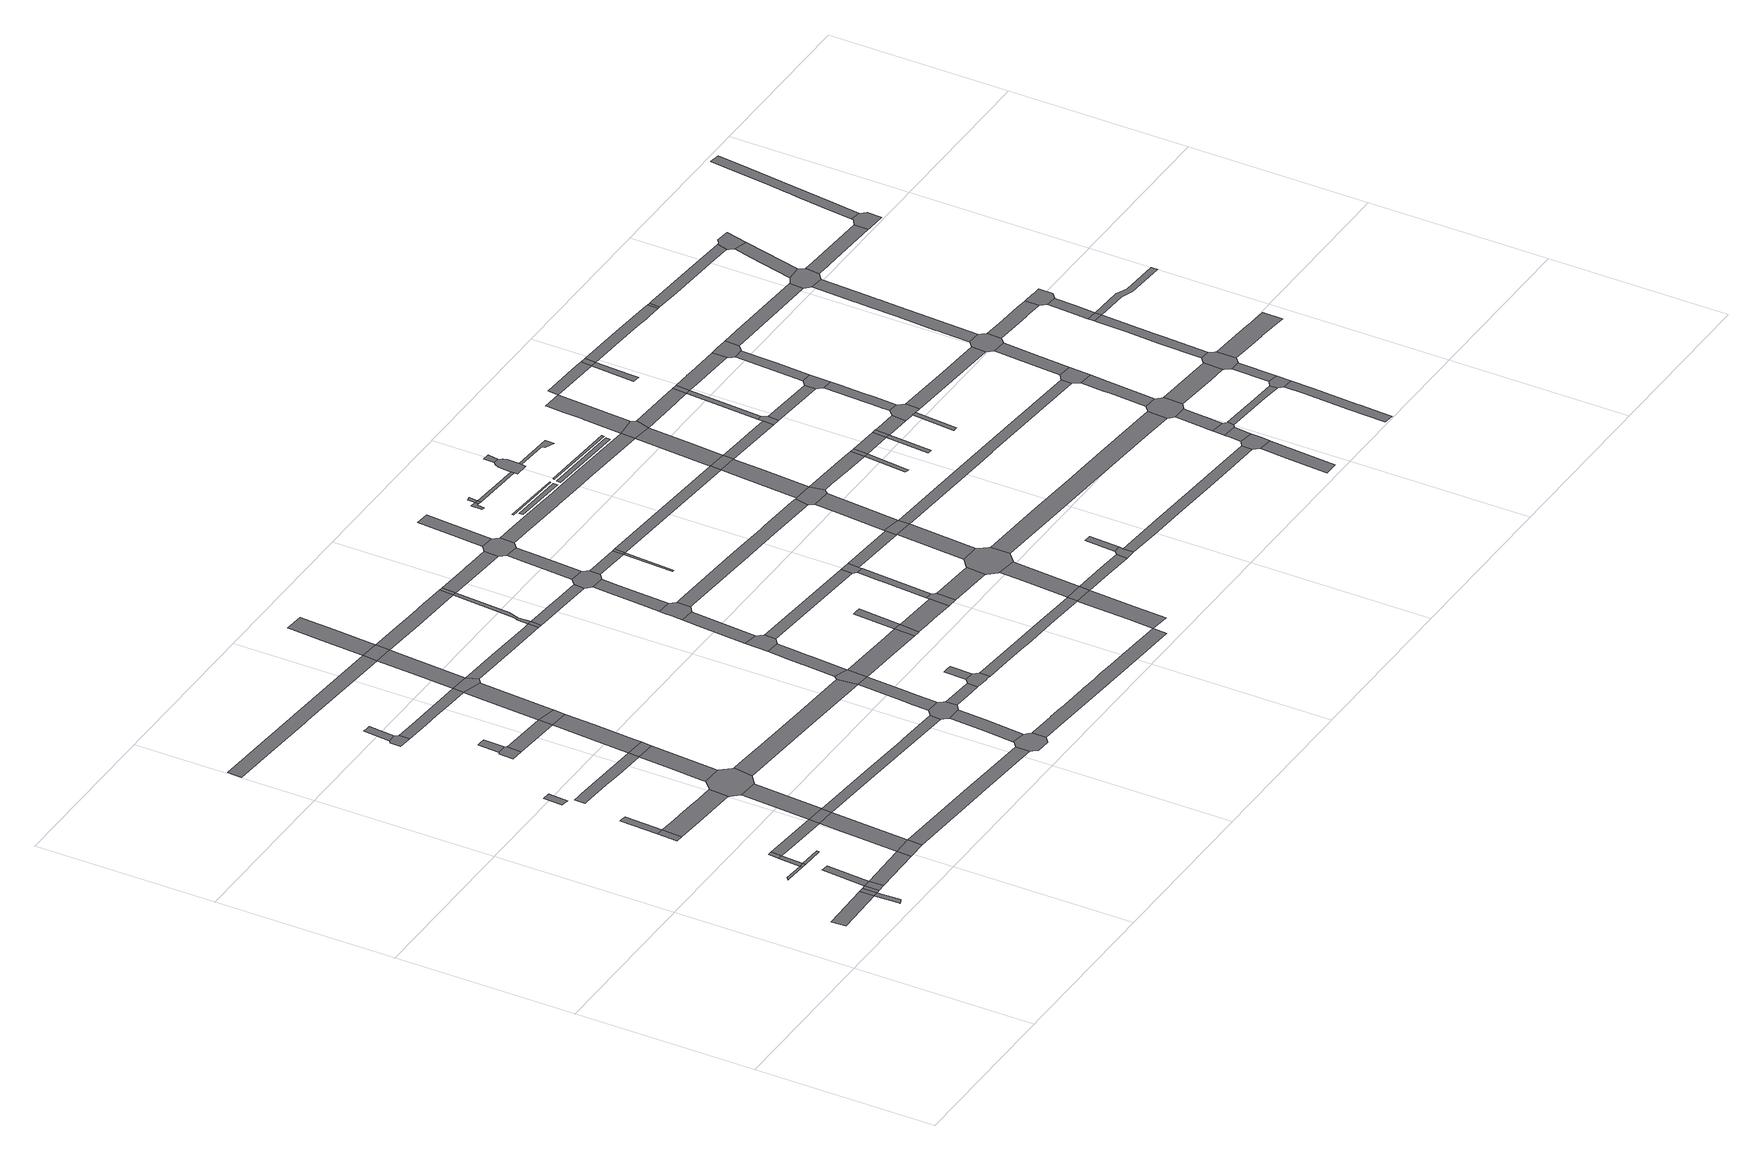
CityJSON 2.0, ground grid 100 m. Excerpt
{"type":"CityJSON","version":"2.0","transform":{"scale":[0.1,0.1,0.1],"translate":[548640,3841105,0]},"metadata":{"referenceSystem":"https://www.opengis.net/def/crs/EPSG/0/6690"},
"CityObjects":{
"road1":{"type":"Road","attributes":{"RoadStructureAttribute.sectionType":"1"},"geometry":[{"type":"MultiSurface","lod":"1","boundaries":[[[0,1,2,3,4]]]}]},
"road2":{"type":"Road","geometry":[{"type":"MultiSurface","lod":"1","boundaries":[[[5,6,7,8,9,4]]]}]},
"road3":{"type":"Road","geometry":[{"type":"MultiSurface","lod":"1","boundaries":[[[10,0,4,9]]]}]},
"road4":{"type":"Road","attributes":{"RoadStructureAttribute.sectionType":"1"},"geometry":[{"type":"MultiSurface","lod":"1","boundaries":[[[11,10,9,12,13]]]}]},
"road5":{"type":"Road","geometry":[{"type":"MultiSurface","lod":"1","boundaries":[[[14,11,13,15,16]]]}]},
"road6":{"type":"Road","geometry":[{"type":"MultiSurface","lod":"1","boundaries":[[[17,18,19,20,21,22]]]}]},
"road7":{"type":"Road","attributes":{"RoadStructureAttribute.sectionType":"1"},"geometry":[{"type":"MultiSurface","lod":"1","boundaries":[[[23,24,25,14,16]]]}]},
"road8":{"type":"Road","geometry":[{"type":"MultiSurface","lod":"1","boundaries":[[[26,22,21,27]]]}]},
"road9":{"type":"Road","attributes":{"RoadStructureAttribute.sectionType":"1"},"geometry":[{"type":"MultiSurface","lod":"1","boundaries":[[[28,22,26,29]]]}]},
"road10":{"type":"Road","geometry":[{"type":"MultiSurface","lod":"1","boundaries":[[[30,28,29,31]]]}]},
"road11":{"type":"Road","attributes":{"RoadStructureAttribute.sectionType":"1"},"geometry":[{"type":"MultiSurface","lod":"1","boundaries":[[[32,33,16,15,34]]]}]},
"road12":{"type":"Road","attributes":{"RoadStructureAttribute.sectionType":"1"},"geometry":[{"type":"MultiSurface","lod":"1","boundaries":[[[35,36,37,26,27]]]}]},
"road13":{"type":"Road","geometry":[{"type":"MultiSurface","lod":"1","boundaries":[[[38,39,40,41]]]}]},
"road14":{"type":"Road","attributes":{"RoadStructureAttribute.sectionType":"1"},"geometry":[{"type":"MultiSurface","lod":"1","boundaries":[[[42,43,44,45,38,41]]]}]},
"road15":{"type":"Road","attributes":{"RoadStructureAttribute.sectionType":"1"},"geometry":[{"type":"MultiSurface","lod":"1","boundaries":[[[31,29,46,47,48,49]]]}]},
"road16":{"type":"Road","geometry":[{"type":"MultiSurface","lod":"1","boundaries":[[[50,32,34,51]]]}]},
"road17":{"type":"Road","geometry":[{"type":"MultiSurface","lod":"1","boundaries":[[[52,53,54,55]]]}]},
"road18":{"type":"Road","attributes":{"RoadStructureAttribute.sectionType":"1"},"geometry":[{"type":"MultiSurface","lod":"1","boundaries":[[[56,57,58,59,60,41,40,61,62,63]]]}]},
"road19":{"type":"Road","attributes":{"RoadStructureAttribute.sectionType":"1"},"geometry":[{"type":"MultiSurface","lod":"1","boundaries":[[[48,64,32,50,65,66]]]}]},
"road20":{"type":"Road","geometry":[{"type":"MultiSurface","lod":"1","boundaries":[[[49,48,66,67]]]}]},
"road21":{"type":"Road","attributes":{"RoadStructureAttribute.sectionType":"1"},"geometry":[{"type":"MultiSurface","lod":"1","boundaries":[[[68,69,70,49,67,71,72,73]]]}]},
"road22":{"type":"Road","attributes":{"RoadStructureAttribute.sectionType":"1"},"geometry":[{"type":"MultiSurface","lod":"1","boundaries":[[[74,75,76,77,78,79,80,81,82,83]]]}]},
"road23":{"type":"Road","geometry":[{"type":"MultiSurface","lod":"1","boundaries":[[[84,85,86,63,62,87,88,68,73,89,90,91,92,93,94,95]]]}]},
"road24":{"type":"Road","geometry":[{"type":"MultiSurface","lod":"1","boundaries":[[[96,97,98,99,100,101]]]}]},
"road25":{"type":"Road","geometry":[{"type":"MultiSurface","lod":"1","boundaries":[[[102,103,104,105,106,107,108,109]]]}]},
"road26":{"type":"Road","geometry":[{"type":"MultiSurface","lod":"1","boundaries":[[[110,111,112,97,96]]]}]},
"road27":{"type":"Road","geometry":[{"type":"MultiSurface","lod":"1","boundaries":[[[113,114,115,102,109]]]}]},
"road28":{"type":"Road","attributes":{"RoadStructureAttribute.sectionType":"1"},"geometry":[{"type":"MultiSurface","lod":"1","boundaries":[[[82,116,117,84,95,118,119]]]}]},
"road29":{"type":"Road","attributes":{"RoadStructureAttribute.sectionType":"1"},"geometry":[{"type":"MultiSurface","lod":"1","boundaries":[[[120,121,122,123,124,125,126,127,128,129,130]]]}]},
"road30":{"type":"Road","attributes":{"RoadStructureAttribute.sectionType":"1"},"geometry":[{"type":"MultiSurface","lod":"1","boundaries":[[[131,132,50,51,133,134,135,136,137,138]]]}]},
"road31":{"type":"Road","geometry":[{"type":"MultiSurface","lod":"1","boundaries":[[[83,82,119,139]]]}]},
"road32":{"type":"Road","attributes":{"RoadStructureAttribute.sectionType":"1"},"geometry":[{"type":"MultiSurface","lod":"1","boundaries":[[[107,106,140,141]]]}]},
"road33":{"type":"Road","attributes":{"RoadStructureAttribute.sectionType":"1"},"geometry":[{"type":"MultiSurface","lod":"1","boundaries":[[[142,101,100,143,144,145,146,147,148,149]]]}]},
"road34":{"type":"Road","attributes":{"RoadStructureAttribute.sectionType":"1"},"geometry":[{"type":"MultiSurface","lod":"1","boundaries":[[[140,150,151,83,139,152,153,154]]]}]},
"road35":{"type":"Road","attributes":{"RoadStructureAttribute.sectionType":"1"},"geometry":[{"type":"MultiSurface","lod":"1","boundaries":[[[155,156,157,67,66,158,159,160,161]]]}]},
"road36":{"type":"Road","geometry":[{"type":"MultiSurface","lod":"1","boundaries":[[[141,140,154,162,163]]]}]},
"road37":{"type":"Road","attributes":{"RoadStructureAttribute.sectionType":"1"},"geometry":[{"type":"MultiSurface","lod":"1","boundaries":[[[148,164,165,141,163,166,167,168]]]}]},
"road38":{"type":"Road","attributes":{"RoadStructureAttribute.sectionType":"1"},"geometry":[{"type":"MultiSurface","lod":"1","boundaries":[[[169,170,171,92,91,172,173,174,175]]]}]},
"road39":{"type":"Road","geometry":[{"type":"MultiSurface","lod":"1","boundaries":[[[149,148,168,176,177,178,179]]]}]},
"road40":{"type":"Road","attributes":{"RoadStructureAttribute.sectionType":"1"},"geometry":[{"type":"MultiSurface","lod":"1","boundaries":[[[129,180,181,182,149,179,183,184,185,186]]]}]},
"road41":{"type":"Road","geometry":[{"type":"MultiSurface","lod":"1","boundaries":[[[187,188,189,138,137,190,191,192,193,194,195,196,197,198,199]]]}]},
"road42":{"type":"Road","geometry":[{"type":"MultiSurface","lod":"1","boundaries":[[[130,129,186,200]]]}]},
"road43":{"type":"Road","attributes":{"RoadStructureAttribute.sectionType":"1"},"geometry":[{"type":"MultiSurface","lod":"1","boundaries":[[[201,202,203,187,199,204,205]]]}]},
"road44":{"type":"Road","attributes":{"RoadStructureAttribute.sectionType":"1"},"geometry":[{"type":"MultiSurface","lod":"1","boundaries":[[[206,207,208,209,130,200,210,211,212,213]]]}]},
"road45":{"type":"Road","geometry":[{"type":"MultiSurface","lod":"1","boundaries":[[[214,215,216,161,160,217,218,201,205,219,220,221,222,223,224,225]]]}]},
"road46":{"type":"Road","attributes":{"RoadStructureAttribute.sectionType":"1"},"geometry":[{"type":"MultiSurface","lod":"1","boundaries":[[[226,227,228,179,178,229,230,231,232]]]}]},
"road47":{"type":"Road","attributes":{"RoadStructureAttribute.sectionType":"1"},"geometry":[{"type":"MultiSurface","lod":"1","boundaries":[[[174,233,234,235,236,214,225,237,238,239,240]]]}]},
"road48":{"type":"Road","attributes":{"RoadStructureAttribute.sectionType":"1"},"geometry":[{"type":"MultiSurface","lod":"1","boundaries":[[[241,223,222,242,243,244]]]}]},
"road49":{"type":"Road","geometry":[{"type":"MultiSurface","lod":"1","boundaries":[[[245,246,247,175,174,240,248,249]]]}]},
"road50":{"type":"Road","attributes":{"RoadStructureAttribute.sectionType":"1"},"geometry":[{"type":"MultiSurface","lod":"1","boundaries":[[[250,251,252,253,254,200,186,255,256,257,258,259]]]}]},
"road51":{"type":"Road","attributes":{"RoadStructureAttribute.sectionType":"1"},"geometry":[{"type":"MultiSurface","lod":"1","boundaries":[[[260,261,262,263,245,249,264,265,266,267]]]}]},
"road52":{"type":"Road","geometry":[{"type":"MultiSurface","lod":"1","boundaries":[[[268,244,243,269,270,271,272,273,274,275,276]]]}]},
"road53":{"type":"Road","geometry":[{"type":"MultiSurface","lod":"1","boundaries":[[[232,231,277,278]]]}]},
"road54":{"type":"Road","geometry":[{"type":"MultiSurface","lod":"1","boundaries":[[[279,280,281,268,276]]]}]},
"road55":{"type":"Road","geometry":[{"type":"MultiSurface","lod":"1","boundaries":[[[282,260,267,283,284,285]]]}]},
"road56":{"type":"Road","attributes":{"RoadStructureAttribute.sectionType":"1"},"geometry":[{"type":"MultiSurface","lod":"1","boundaries":[[[286,287,288,289,290,291,292,293,294,295,296,297,298,299,300,301,197,196,302,303,304,305,306,307,308,309,310]]]}]},
"road57":{"type":"Road","attributes":{"RoadStructureAttribute.sectionType":"1"},"geometry":[{"type":"MultiSurface","lod":"1","boundaries":[[[258,311,312,232,278,313,314,315]]]}]},
"road58":{"type":"Road","attributes":{"RoadStructureAttribute.sectionType":"1"},"geometry":[{"type":"MultiSurface","lod":"1","boundaries":[[[316,248,240,317,318,319,320]]]}]},
"road59":{"type":"Road","attributes":{"RoadStructureAttribute.sectionType":"1"},"geometry":[{"type":"MultiSurface","lod":"1","boundaries":[[[321,322,282,285,323]]]}]},
"road60":{"type":"Road","attributes":{"RoadStructureAttribute.sectionType":"1"},"geometry":[{"type":"MultiSurface","lod":"1","boundaries":[[[324,325,278,277,326,327,328]]]}]},
"road61":{"type":"Road","geometry":[{"type":"MultiSurface","lod":"1","boundaries":[[[259,258,315,329]]]}]},
"road62":{"type":"Road","geometry":[{"type":"MultiSurface","lod":"1","boundaries":[[[330,331,332,333,321,323,334,335,336,337]]]}]},
"road63":{"type":"Road","geometry":[{"type":"MultiSurface","lod":"1","boundaries":[[[320,319,338,339,340]]]}]},
"road64":{"type":"Road","attributes":{"RoadStructureAttribute.sectionType":"1"},"geometry":[{"type":"MultiSurface","lod":"1","boundaries":[[[341,342,343,330,337,344,345,346,347]]]}]},
"road65":{"type":"Road","attributes":{"RoadStructureAttribute.sectionType":"1"},"geometry":[{"type":"MultiSurface","lod":"1","boundaries":[[[348,349,350,329,315,351,352,353,354]]]}]},
"road66":{"type":"Road","attributes":{"RoadStructureAttribute.sectionType":"1"},"geometry":[{"type":"MultiSurface","lod":"1","boundaries":[[[355,356,357,320,340]]]}]},
"road67":{"type":"Road","attributes":{"RoadStructureAttribute.sectionType":"1"},"geometry":[{"type":"MultiSurface","lod":"1","boundaries":[[[358,359,360,361,362,275,274,363,364,365,366,367,368,369]]]}]},
"road68":{"type":"Road","geometry":[{"type":"MultiSurface","lod":"1","boundaries":[[[370,371,372,328,327,373,341,347,374,375,376,377,378]]]}]},
"road69":{"type":"Road","attributes":{"RoadStructureAttribute.sectionType":"1"},"geometry":[{"type":"MultiSurface","lod":"1","boundaries":[[[379,380,284,283,381,382]]]}]},
"road70":{"type":"Road","attributes":{"RoadStructureAttribute.sectionType":"1"},"geometry":[{"type":"MultiSurface","lod":"1","boundaries":[[[383,384,340,339,385,386,387,388]]]}]},
"road71":{"type":"Road","attributes":{"RoadStructureAttribute.sectionType":"1"},"geometry":[{"type":"MultiSurface","lod":"1","boundaries":[[[389,390,391,370,378,392,393]]]}]},
"road72":{"type":"Road","attributes":{"RoadStructureAttribute.sectionType":"1"},"geometry":[{"type":"MultiSurface","lod":"1","boundaries":[[[376,375,394,395]]]}]},
"road73":{"type":"Road","geometry":[{"type":"MultiSurface","lod":"1","boundaries":[[[396,354,353,389,393,397,398,399]]]}]},
"road74":{"type":"Road","geometry":[{"type":"MultiSurface","lod":"1","boundaries":[[[400,401,388,387,402,403,404,405,406]]]}]},
"road75":{"type":"Road","attributes":{"RoadStructureAttribute.sectionType":"1"},"geometry":[{"type":"MultiSurface","lod":"1","boundaries":[[[394,407,408,409,410]]]}]},
"road76":{"type":"Road","geometry":[{"type":"MultiSurface","lod":"1","boundaries":[[[395,394,410,411]]]}]},
"road77":{"type":"Road","attributes":{"RoadStructureAttribute.sectionType":"1"},"geometry":[{"type":"MultiSurface","lod":"1","boundaries":[[[412,413,414,396,399,415]]]}]},
"road78":{"type":"Road","attributes":{"RoadStructureAttribute.sectionType":"1"},"geometry":[{"type":"MultiSurface","lod":"1","boundaries":[[[416,417,418,400,406,419]]]}]},
"road79":{"type":"Road","attributes":{"RoadStructureAttribute.sectionType":"1"},"geometry":[{"type":"MultiSurface","lod":"1","boundaries":[[[368,420,421,310,422,423,424]]]}]},
"road80":{"type":"Road","attributes":{"RoadStructureAttribute.sectionType":"1"},"geometry":[{"type":"MultiSurface","lod":"1","boundaries":[[[403,402,425,426,427]]]}]},
"road81":{"type":"Road","geometry":[{"type":"MultiSurface","lod":"1","boundaries":[[[382,381,416,419,428,429]]]}]},
"road82":{"type":"Road","geometry":[{"type":"MultiSurface","lod":"1","boundaries":[[[369,368,424,430]]]}]},
"road83":{"type":"Road","attributes":{"RoadStructureAttribute.sectionType":"1"},"geometry":[{"type":"MultiSurface","lod":"1","boundaries":[[[431,432,433,434,435,436,335,334,437,438,439,440,441,442,443,444]]]}]},
"road84":{"type":"Road","attributes":{"RoadStructureAttribute.sectionType":"1"},"geometry":[{"type":"MultiSurface","lod":"1","boundaries":[[[445,446,447,369,430,448,449,450]]]}]},
"road85":{"type":"Road","geometry":[{"type":"MultiSurface","lod":"1","boundaries":[[[451,452,453,454,455,456]]]}]},
"road86":{"type":"Road","geometry":[{"type":"MultiSurface","lod":"1","boundaries":[[[456,455,457,458]]]}]},
"road87":{"type":"Road","attributes":{"RoadStructureAttribute.sectionType":"1"},"geometry":[{"type":"MultiSurface","lod":"1","boundaries":[[[459,429,428,460,461]]]}]},
"road88":{"type":"Road","geometry":[{"type":"MultiSurface","lod":"1","boundaries":[[[462,463,456,458]]]}]},
"road89":{"type":"Road","geometry":[{"type":"MultiSurface","lod":"1","boundaries":[[[464,465,466,427,426,467,468,445,450,469,470,471,472,473,474,475]]]}]},
"road90":{"type":"Road","attributes":{"RoadStructureAttribute.sectionType":"1"},"geometry":[{"type":"MultiSurface","lod":"1","boundaries":[[[476,430,424,477,478,479]]]}]},
"road91":{"type":"Road","geometry":[{"type":"MultiSurface","lod":"1","boundaries":[[[480,481,482,483,484]]]}]},
"road92":{"type":"Road","geometry":[{"type":"MultiSurface","lod":"1","boundaries":[[[485,486,487,488,489,490]]]}]},
"road93":{"type":"Road","attributes":{"RoadStructureAttribute.sectionType":"1"},"geometry":[{"type":"MultiSurface","lod":"1","boundaries":[[[411,410,491,492,493]]]}]},
"road94":{"type":"Road","attributes":{"RoadStructureAttribute.sectionType":"1"},"geometry":[{"type":"MultiSurface","lod":"1","boundaries":[[[494,464,475,495,496]]]}]},
"road95":{"type":"Road","geometry":[{"type":"MultiSurface","lod":"1","boundaries":[[[458,457,497,498]]]}]},
"road96":{"type":"Road","attributes":{"RoadStructureAttribute.sectionType":"1"},"geometry":[{"type":"MultiSurface","lod":"1","boundaries":[[[499,500,501,502,503,504,398,397,505,506,507,508,509,510,511,512,513,514]]]}]},
"road97":{"type":"Road","geometry":[{"type":"MultiSurface","lod":"1","boundaries":[[[515,461,460,494,496,516]]]}]},
"road98":{"type":"Road","geometry":[{"type":"MultiSurface","lod":"1","boundaries":[[[517,518,479,478,519,520]]]}]},
"road99":{"type":"Road","geometry":[{"type":"MultiSurface","lod":"1","boundaries":[[[521,522,518,517]]]}]},
"road100":{"type":"Road","attributes":{"RoadStructureAttribute.sectionType":"1"},"geometry":[{"type":"MultiSurface","lod":"1","boundaries":[[[523,524,515,516,525,526]]]}]},
"road101":{"type":"Road","geometry":[{"type":"MultiSurface","lod":"1","boundaries":[[[527,528,529,530,498,497,531,532,533,534,535,536,537]]]}]},
"road102":{"type":"Road","geometry":[{"type":"MultiSurface","lod":"1","boundaries":[[[538,527,537,539]]]}]},
"road103":{"type":"Road","geometry":[{"type":"MultiSurface","lod":"1","boundaries":[[[540,444,443,541,542,523,526,543,544,545,546]]]}]},
"road104":{"type":"Road","geometry":[{"type":"MultiSurface","lod":"1","boundaries":[[[547,548,549,550,551]]]}]},
"road105":{"type":"Road","geometry":[{"type":"MultiSurface","lod":"1","boundaries":[[[552,553,554,555,556,534,533]]]}]},
"road106":{"type":"Road","geometry":[{"type":"MultiSurface","lod":"1","boundaries":[[[557,558,559,560]]]}]},
"road107":{"type":"Road","attributes":{"RoadStructureAttribute.sectionType":"1"},"geometry":[{"type":"MultiSurface","lod":"1","boundaries":[[[561,562,563,546,545,564,565,566]]]}]},
"road108":{"type":"Road","geometry":[{"type":"MultiSurface","lod":"1","boundaries":[[[493,492,561,566,567]]]}]},
"road109":{"type":"Road","attributes":{"RoadStructureAttribute.sectionType":"1"},"geometry":[{"type":"MultiSurface","lod":"1","boundaries":[[[568,545,544,569,570,571,572,573,574,575]]]}]},
"road110":{"type":"Road","attributes":{"RoadStructureAttribute.sectionType":"1"},"geometry":[{"type":"MultiSurface","lod":"1","boundaries":[[[513,576,493,567,577,578]]]}]},
"road111":{"type":"Road","attributes":{"RoadStructureAttribute.sectionType":"1"},"geometry":[{"type":"MultiSurface","lod":"1","boundaries":[[[574,579,580,581,582,583]]]}]},
"road112":{"type":"Road","attributes":{"RoadStructureAttribute.sectionType":"1"},"geometry":[{"type":"MultiSurface","lod":"1","boundaries":[[[584,585,586,587,588,520,519,589,590,591,592,593,594]]]}]},
"road113":{"type":"Road","geometry":[{"type":"MultiSurface","lod":"1","boundaries":[[[595,514,513,578,596]]]}]},
"road114":{"type":"Road","attributes":{"RoadStructureAttribute.sectionType":"1"},"geometry":[{"type":"MultiSurface","lod":"1","boundaries":[[[597,598,599,600,601,472,471,602,603,604,605,606,607]]]}]},
"road115":{"type":"Road","attributes":{"RoadStructureAttribute.sectionType":"1"},"geometry":[{"type":"MultiSurface","lod":"1","boundaries":[[[608,609,567,566,610,611]]]}]},
"road116":{"type":"Road","geometry":[{"type":"MultiSurface","lod":"1","boundaries":[[[575,574,583,612]]]}]},
"road117":{"type":"Road","attributes":{"RoadStructureAttribute.sectionType":"1"},"geometry":[{"type":"MultiSurface","lod":"1","boundaries":[[[613,614,615,616,617,618,514,595,619]]]}]},
"road118":{"type":"Road","attributes":{"RoadStructureAttribute.sectionType":"1"},"geometry":[{"type":"MultiSurface","lod":"1","boundaries":[[[612,583,620,621]]]}]},
"road119":{"type":"Road","attributes":{"RoadStructureAttribute.sectionType":"1"},"geometry":[{"type":"MultiSurface","lod":"1","boundaries":[[[620,622,623,624,625]]]}]},
"road120":{"type":"Road","attributes":{"RoadStructureAttribute.sectionType":"1"},"geometry":[{"type":"MultiSurface","lod":"1","boundaries":[[[626,627,628,516,496,629,630,631,632,633]]]}]},
"road121":{"type":"Road","attributes":{"RoadStructureAttribute.sectionType":"1"},"geometry":[{"type":"MultiSurface","lod":"1","boundaries":[[[634,635,636,637,596,578,638,639,640,641,642]]]}]},
"road122":{"type":"Road","geometry":[{"type":"MultiSurface","lod":"1","boundaries":[[[621,620,625,643]]]}]},
"road123":{"type":"Road","geometry":[{"type":"MultiSurface","lod":"1","boundaries":[[[644,645,611,610,646,647,648,649]]]}]},
"road124":{"type":"Road","attributes":{"RoadStructureAttribute.sectionType":"1"},"geometry":[{"type":"MultiSurface","lod":"1","boundaries":[[[650,643,625,651,652,653]]]}]},
"road125":{"type":"Road","attributes":{"RoadStructureAttribute.sectionType":"1"},"geometry":[{"type":"MultiSurface","lod":"1","boundaries":[[[641,644,649,654]]]}]},
"road126":{"type":"Road","attributes":{"RoadStructureAttribute.sectionType":"1"},"geometry":[{"type":"MultiSurface","lod":"1","boundaries":[[[655,656,619,657,658,659]]]}]},
"road127":{"type":"Road","attributes":{"RoadStructureAttribute.sectionType":"1"},"geometry":[{"type":"MultiSurface","lod":"1","boundaries":[[[660,661,662,663,664,665]]]}]},
"road128":{"type":"Road","attributes":{"RoadStructureAttribute.sectionType":"1"},"geometry":[{"type":"MultiSurface","lod":"1","boundaries":[[[647,646,666,667]]]}]},
"road129":{"type":"Road","geometry":[{"type":"MultiSurface","lod":"1","boundaries":[[[642,641,654,668]]]}]},
"road130":{"type":"Road","geometry":[{"type":"MultiSurface","lod":"1","boundaries":[[[669,653,652,670,671,660,665,672,673,674,675,676]]]}]},
"road131":{"type":"Road","attributes":{"RoadStructureAttribute.sectionType":"1"},"geometry":[{"type":"MultiSurface","lod":"1","boundaries":[[[677,678,679,680,681,682]]]}]},
"road132":{"type":"Road","attributes":{"RoadStructureAttribute.sectionType":"1"},"geometry":[{"type":"MultiSurface","lod":"1","boundaries":[[[658,683,684,685,686,687,688]]]}]},
"road133":{"type":"Road","attributes":{"RoadStructureAttribute.sectionType":"1"},"geometry":[{"type":"MultiSurface","lod":"1","boundaries":[[[689,690,691,692,669,676,693,694,695,696]]]}]},
"road134":{"type":"Road","geometry":[{"type":"MultiSurface","lod":"1","boundaries":[[[659,658,688,697]]]}]},
"road135":{"type":"Road","geometry":[{"type":"MultiSurface","lod":"1","boundaries":[[[698,594,593,699,677,682,700,701]]]}]},
"road136":{"type":"Road","attributes":{"RoadStructureAttribute.sectionType":"1"},"geometry":[{"type":"MultiSurface","lod":"1","boundaries":[[[702,703,704,705,706,707,668,654,708,709,710,711,712]]]}]},
"road137":{"type":"Road","attributes":{"RoadStructureAttribute.sectionType":"1"},"geometry":[{"type":"MultiSurface","lod":"1","boundaries":[[[713,714,698,701,715,716]]]}]},
"road138":{"type":"Road","geometry":[{"type":"MultiSurface","lod":"1","boundaries":[[[717,718,719,667,666,720,721,689,696,722]]]}]},
"road139":{"type":"Road","geometry":[{"type":"MultiSurface","lod":"1","boundaries":[[[723,724,713,716,725,726,727,728,729]]]}]},
"road140":{"type":"Road","attributes":{"RoadStructureAttribute.sectionType":"1"},"geometry":[{"type":"MultiSurface","lod":"1","boundaries":[[[730,723,729,731,732]]]}]},
"road141":{"type":"Road","attributes":{"RoadStructureAttribute.sectionType":"1"},"geometry":[{"type":"MultiSurface","lod":"1","boundaries":[[[733,734,735,736,717,722]]]}]},
"road142":{"type":"Road","geometry":[{"type":"MultiSurface","lod":"1","boundaries":[[[737,738,739,607,606,740,741,730,732,742,743,744,745,746,747]]]}]},
"road143":{"type":"Road","attributes":{"RoadStructureAttribute.sectionType":"1"},"geometry":[{"type":"MultiSurface","lod":"1","boundaries":[[[748,673,672,749,750]]]}]},
"road144":{"type":"Road","geometry":[{"type":"MultiSurface","lod":"1","boundaries":[[[751,752,753,754,712,711,755,756,736,735,757,758,759]]]}]},
"road145":{"type":"Road","attributes":{"RoadStructureAttribute.sectionType":"1"},"geometry":[{"type":"MultiSurface","lod":"1","boundaries":[[[760,761,697,688,762,763,764,765,766,767,768,769,770]]]}]},
"road146":{"type":"Road","attributes":{"RoadStructureAttribute.sectionType":"1"},"geometry":[{"type":"MultiSurface","lod":"1","boundaries":[[[771,772,773,774,737,747,775,776,777]]]}]},
"road147":{"type":"Road","attributes":{"RoadStructureAttribute.sectionType":"1"},"geometry":[{"type":"MultiSurface","lod":"1","boundaries":[[[778,779,727,726,780,781,782]]]}]},
"road148":{"type":"Road","geometry":[{"type":"MultiSurface","lod":"1","boundaries":[[[783,784,633,632,771,777,785]]]}]},
"road149":{"type":"Road","attributes":{"RoadStructureAttribute.sectionType":"1"},"geometry":[{"type":"MultiSurface","lod":"1","boundaries":[[[786,787,788,789,790,791,792,793,794,795,796]]]}]},
"road150":{"type":"Road","attributes":{"RoadStructureAttribute.sectionType":"1"},"geometry":[{"type":"MultiSurface","lod":"1","boundaries":[[[745,744,797,798,799]]]}]},
"road151":{"type":"Road","attributes":{"RoadStructureAttribute.sectionType":"1"},"geometry":[{"type":"MultiSurface","lod":"1","boundaries":[[[800,801,783,785,802,803]]]}]},
"road152":{"type":"Road","geometry":[{"type":"MultiSurface","lod":"1","boundaries":[[[804,782,781,786,796,805]]]}]},
"road153":{"type":"Road","geometry":[{"type":"MultiSurface","lod":"1","boundaries":[[[770,769,806,807]]]}]},
"road154":{"type":"Road","geometry":[{"type":"MultiSurface","lod":"1","boundaries":[[[808,809,810,750,749,800,803,811,812,813,814]]]}]},
"road155":{"type":"Road","attributes":{"RoadStructureAttribute.sectionType":"1"},"geometry":[{"type":"MultiSurface","lod":"1","boundaries":[[[815,816,817,818,819,820,759,758,821,822,823]]]}]},
"road156":{"type":"Road","attributes":{"RoadStructureAttribute.sectionType":"1"},"geometry":[{"type":"MultiSurface","lod":"1","boundaries":[[[824,804,805,825]]]}]},
"road157":{"type":"Road","geometry":[{"type":"MultiSurface","lod":"1","boundaries":[[[826,827,799,798,828,824,825,829,830,831,832,833]]]}]},
"road158":{"type":"Road","attributes":{"RoadStructureAttribute.sectionType":"1"},"geometry":[{"type":"MultiSurface","lod":"1","boundaries":[[[834,835,836,837,838,839,840,841,808,814,842,843,844,845,846,847]]]}]},
"road159":{"type":"Road","attributes":{"RoadStructureAttribute.sectionType":"1"},"geometry":[{"type":"MultiSurface","lod":"1","boundaries":[[[848,849,850,851,826,833,852,853,854,855]]]}]},
"road160":{"type":"Road","attributes":{"RoadStructureAttribute.sectionType":"1"},"geometry":[{"type":"MultiSurface","lod":"1","boundaries":[[[856,857,858,859,812,811,860,861,862,863,864,865]]]}]},
"road161":{"type":"Road","attributes":{"RoadStructureAttribute.sectionType":"1"},"geometry":[{"type":"MultiSurface","lod":"1","boundaries":[[[866,867,807,806,868,869,870,871]]]}]},
"road162":{"type":"Road","geometry":[{"type":"MultiSurface","lod":"1","boundaries":[[[872,848,855,873]]]}]},
"road163":{"type":"Road","attributes":{"RoadStructureAttribute.sectionType":"1"},"geometry":[{"type":"MultiSurface","lod":"1","boundaries":[[[874,875,876,831,830,877,878,879,880,881,882,883]]]}]},
"road164":{"type":"Road","geometry":[{"type":"MultiSurface","lod":"1","boundaries":[[[884,885,886,887,823,822,834,847,888,889,890]]]}]},
"road165":{"type":"Road","attributes":{"RoadStructureAttribute.sectionType":"1"},"geometry":[{"type":"MultiSurface","lod":"1","boundaries":[[[891,892,872,873,893,894,895]]]}]},
"road166":{"type":"Road","geometry":[{"type":"MultiSurface","lod":"1","boundaries":[[[896,897,898,865,864,899,891,895,900,901,902,903]]]}]},
"road167":{"type":"Road","attributes":{"RoadStructureAttribute.sectionType":"1"},"geometry":[{"type":"MultiSurface","lod":"1","boundaries":[[[904,905,885,884,906,907]]]}]},
"road168":{"type":"Road","attributes":{"RoadStructureAttribute.sectionType":"1"},"geometry":[{"type":"MultiSurface","lod":"1","boundaries":[[[908,909,910,911,873,855,912,913,914,915]]]}]},
"road169":{"type":"Road","geometry":[{"type":"MultiSurface","lod":"1","boundaries":[[[916,917,918,871,870,919,904,907,920]]]}]},
"road170":{"type":"Road","attributes":{"RoadStructureAttribute.sectionType":"1"},"geometry":[{"type":"MultiSurface","lod":"1","boundaries":[[[921,922,890,889,923,924,925,926,927,928]]]}]},
"road171":{"type":"Road","geometry":[{"type":"MultiSurface","lod":"1","boundaries":[[[929,930,931,932,928,927,933,934,935,936,937,938]]]}]},
"road172":{"type":"Road","attributes":{"RoadStructureAttribute.sectionType":"1"},"geometry":[{"type":"MultiSurface","lod":"1","boundaries":[[[939,940,941,942,943,944,945,929,938,946,947,948,949]]]}]}
},
"vertices":[
[599,297,0],[304,291,0],[302,291,0],[304,211,0],[600,217,0],
[604,81,0],[604,74,0],[618,81,0],[632,89,0],[628,217,0],
[627,297,0],
[651,298,0],[634,217,0],[653,218,0],
[652,300,0],[698,219,0],[697,299,0],
[533,663,0],[525,656,0],[516,650,0],[524,650,0],[648,642,0],[648,656,0],
[717,542,0],[694,544,0],[672,545,0],
[678,657,0],[677,640,0],
[658,779,0],[685,777,0],
[665,840,0],[688,838,0],
[987,304,0],[985,304,0],[984,224,0],
[801,633,0],[802,640,0],[803,648,0],
[558,1397,0],[553,1287,0],[593,1284,0],[598,1394,0],
[611,1608,0],[590,1611,0],[569,1613,0],[569,1612,0],
[692,776,0],[800,768,0],[1020,751,0],[1024,812,0],
[1100,307,0],[1095,224,0],
[605,2028,0],[560,2031,0],[553,1924,0],[598,1920,0],
[885,1373,0],[883,1373,0],[756,1383,0],[705,1386,0],[604,1394,0],[752,1272,0],[1007,1253,0],[1017,1363,0],
[1011,625,0],[1121,626,0],[1129,744,0],
[1134,803,0],
[1053,1202,0],[1038,996,0],[1025,821,0],[1135,813,0],[1152,1044,0],[1163,1194,0],
[680,1889,0],[660,1891,0],[621,1894,0],[620,1834,0],[634,1833,0],[808,1820,0],[898,1813,0],[920,1811,0],[1098,1799,0],[1102,1857,0],
[1069,1411,0],[1065,1407,0],[1022,1367,0],[1012,1248,0],[1049,1207,0],[1168,1198,0],[1213,1233,0],[1219,1237,0],[1236,1347,0],[1231,1352,0],[1185,1404,0],[1182,1407,0],
[683,2929,0],[632,2927,0],[619,2916,0],[615,2857,0],[693,2851,0],[697,2910,0],
[804,2414,0],[804,2413,0],[791,2406,0],[785,2325,0],[858,2320,0],[864,2401,0],[856,2412,0],[856,2413,0],
[694,3075,0],[670,3077,0],[646,3079,0],
[861,2532,0],[836,2533,0],[810,2533,0],
[1084,1616,0],[1071,1438,0],[1184,1427,0],[1211,1790,0],
[764,3430,0],[604,3442,0],[599,3442,0],[311,3463,0],[12,3486,0],[7,3406,0],[238,3389,0],[572,3364,0],[598,3362,0],[1210,3315,0],[1216,3395,0],
[1835,252,0],[1635,267,0],[1630,187,0],[1634,187,0],[1835,173,0],[1967,163,0],[2057,156,0],[2059,235,0],
[1215,1849,0],
[1135,2299,0],[1141,2381,0],
[811,2902,0],[841,2840,0],[937,2833,0],[987,2829,0],[1039,2825,0],[1040,2825,0],[1173,2815,0],[1178,2875,0],
[1113,2008,0],[1103,1868,0],[1218,1892,0],[1235,2126,0],[1247,2291,0],
[1855,747,0],[1830,749,0],[1514,775,0],[1418,723,0],[1830,689,0],[2091,669,0],[2094,730,0],
[1249,2319,0],[1252,2357,0],
[1171,2778,0],[1156,2581,0],[1256,2407,0],[1283,2769,0],[1284,2783,0],
[1824,1301,0],[1505,1326,0],[1282,1343,0],[1460,1220,0],[1825,1192,0],[2160,1165,0],[2148,1279,0],
[1288,2786,0],[1299,2795,0],[1310,2804,0],[1287,2867,0],
[1207,3276,0],[1195,3112,0],[1178,2885,0],[1287,2869,0],[1305,3113,0],[1317,3268,0],[1320,3305,0],
[2090,265,0],[2090,262,0],[2071,245,0],[2060,156,0],[2067,146,0],[2086,122,0],[2167,117,0],[2187,133,0],[2201,144,0],[2202,145,0],[2202,223,0],[2190,235,0],[2172,254,0],
[1326,3387,0],
[2120,636,0],[2119,623,0],[2104,433,0],[2191,481,0],[2202,633,0],
[1249,3834,0],[1248,3824,0],[1246,3808,0],[1234,3638,0],[1344,3631,0],[1356,3800,0],[1358,3816,0],[1358,3825,0],
[2130,759,0],[2109,742,0],[2096,732,0],[2093,669,0],[2102,658,0],[2207,637,0],[2222,647,0],[2235,657,0],[2238,659,0],[2234,721,0],[2228,729,0],[2210,754,0],
[1836,2825,0],[1809,2827,0],[1524,2849,0],[1630,2780,0],[1810,2768,0],[1840,2766,0],[1845,2825,0],
[2143,937,0],[2136,846,0],[2131,782,0],[2130,767,0],[2211,777,0],[2221,909,0],[2221,915,0],[2239,1160,0],
[2417,706,0],[2332,652,0],[2422,646,0],[2425,705,0],
[2167,1300,0],[2157,1289,0],[2154,1286,0],[2246,1272,0],[2244,1273,0],
[1804,3351,0],[1799,3352,0],[1752,3355,0],[1652,3362,0],[1537,3371,0],[1580,3286,0],[1805,3270,0],[1877,3265,0],[1885,3264,0],[1893,3344,0],
[2197,1687,0],[2187,1566,0],[2181,1489,0],[2181,1485,0],[2261,1482,0],[2263,1509,0],[2270,1594,0],[2277,1681,0],
[2452,727,0],[2452,644,0],[2491,641,0],[2492,641,0],[2499,640,0],[2508,640,0],[2530,638,0],[2532,697,0],[2507,724,0],
[1862,2764,0],[1867,2823,0],
[2511,849,0],[2485,852,0],[2459,853,0],
[2207,1820,0],[2309,1708,0],[2314,1770,0],[2288,1805,0],
[3040,161,0],[3017,163,0],[3008,163,0],[2939,169,0],[2933,169,0],[2806,179,0],[2759,182,0],[2705,186,0],[2664,190,0],[2644,191,0],[2643,191,0],[2459,204,0],[2458,204,0],[2370,211,0],[2366,211,0],[2206,223,0],[2364,131,0],[2390,129,0],[2421,127,0],[2640,110,0],[2927,89,0],[2931,89,0],[2996,84,0],[3270,64,0],[3277,143,0],
[1858,2908,0],[1848,2888,0],[1866,2893,0],[1885,2953,0],[1908,3263,0],
[2580,1247,0],[2239,1161,0],[2510,1141,0],[2660,1129,0],[2666,1241,0],
[2236,2184,0],[2229,2092,0],[2317,2177,0],
[2113,2804,0],[2034,2810,0],[2122,2744,0],[2244,2735,0],[2249,2794,0],
[1914,3343,0],
[2246,2317,0],[2243,2281,0],[2241,2244,0],[2239,2216,0],[2354,2204,0],[2357,2281,0],[2356,2282,0],[2327,2311,0],
[2697,1127,0],[2698,1127,0],[2713,1237,0],
[2274,2701,0],[2267,2608,0],[2260,2506,0],[2347,2602,0],[2347,2604,0],[2354,2696,0],[2354,2697,0],
[2144,3325,0],[2138,3326,0],[2105,3328,0],[2083,3250,0],[2146,3245,0],[2283,3235,0],[2288,3316,0],
[2733,1477,0],[2709,1479,0],[2685,1481,0],
[3189,647,0],[3073,654,0],[2875,670,0],[2687,685,0],[2659,687,0],[2679,627,0],[2833,615,0],[2834,615,0],[2868,612,0],[3105,595,0],[3307,580,0],[3312,637,0],
[2283,2822,0],[2262,2805,0],[2261,2803,0],[2254,2724,0],[2375,2715,0],[2386,2725,0],[2389,2784,0],[2380,2795,0],[2364,2815,0],
[2868,1728,0],[2556,1752,0],[2987,1656,0],[2992,1718,0],
[2972,1218,0],[2729,1236,0],[2774,1121,0],[2837,1116,0],[2968,1107,0],[2974,1218,0],
[2312,3201,0],[2303,3083,0],[2298,3012,0],[2383,3077,0],[2391,3195,0],
[2593,2709,0],[2595,2769,0],
[2322,3343,0],[2422,3222,0],[2429,3305,0],[2401,3336,0],
[2975,1236,0],[2974,1220,0],[3028,1102,0],[3034,1213,0],[3033,1213,0],[3030,1216,0],[3016,1232,0],
[2578,2428,0],[2584,2428,0],[2590,2428,0],[2610,2708,0],
[2613,2768,0],
[2352,3719,0],[2343,3610,0],[2340,3568,0],[2431,3713,0],
[3006,1636,0],[2996,1504,0],[2996,1503,0],[3046,1633,0],
[3306,569,0],[3288,281,0],[3387,132,0],[3398,309,0],[3416,571,0],
[3092,1098,0],[3291,1083,0],[3301,1193,0],
[3047,1652,0],[3052,1714,0],
[3421,630,0],
[3385,2210,0],[3138,2228,0],[3105,2230,0],[2933,2243,0],[2841,2249,0],[2385,2280,0],[2379,2203,0],[2741,2176,0],[2836,2170,0],[3100,2151,0],[3381,2130,0],[3384,2130,0],[3402,2130,0],[3418,2207,0],
[3340,1029,0],[3331,893,0],[3313,648,0],[3422,640,0],[3423,649,0],[3451,1017,0],
[2604,3560,0],[2600,3497,0],[2617,3495,0],[2622,3538,0],[2636,3537,0],[2637,3558,0],
[2656,3535,0],[2657,3553,0],
[3156,1706,0],[3383,1626,0],[3387,1689,0],
[2661,3603,0],[2639,3600,0],
[3356,1237,0],[3350,1233,0],[3306,1197,0],[3296,1077,0],[3336,1033,0],[3455,1020,0],[3502,1060,0],[3508,1064,0],[3509,1173,0],[3504,1180,0],[3470,1225,0],[3465,1232,0],
[3610,617,0],[3586,559,0],[3747,547,0],[3750,606,0],
[2634,3350,0],[2634,3343,0],[2966,3319,0],[2966,3326,0],[2965,3326,0],
[2960,3304,0],[2659,3326,0],[2659,3303,0],[2964,3279,0],[2964,3304,0],[2962,3304,0],
[2622,2707,0],[3461,2645,0],[3466,2705,0],
[3385,1626,0],[3494,1608,0],[3495,1617,0],
[2954,3514,0],[2954,3531,0],
[3095,3254,0],[2862,3271,0],[2818,3274,0],[2816,3274,0],[2576,3293,0],[2575,3293,0],[2566,3212,0],[2616,3208,0],[2810,3195,0],[2824,3194,0],[2851,3192,0],[3009,3180,0],[3047,3177,0],[3089,3174,0],[3499,3144,0],[3504,3224,0],
[3387,1697,0],[3496,1679,0],
[3812,627,0],[3772,626,0],[3809,543,0],[3810,602,0],
[3825,797,0],[3785,800,0],
[3420,2101,0],[3408,1942,0],[3513,1879,0],[3532,2096,0],
[2986,3644,0],[2971,3629,0],[2961,3609,0],[2956,3571,0],[2952,3496,0],[3030,3492,0],[3034,3517,0],[3037,3534,0],[3039,3602,0],[3033,3622,0],[3018,3639,0],
[2985,3702,0],[3026,3699,0],
[3424,2206,0],[3402,2129,0],[3418,2105,0],[3541,2105,0],[3554,2119,0],[3538,2198,0],[3428,2206,0],
[2992,3299,0],[2989,3276,0],[3432,3246,0],[3434,3269,0],[3434,3271,0],
[3209,3506,0],[3217,3501,0],[3220,3489,0],[3270,3467,0],[3272,3517,0],
[3001,3324,0],[2999,3317,0],[3442,3283,0],[3441,3298,0],
[3461,2644,0],[3461,2635,0],[3450,2497,0],[3558,2456,0],[3571,2627,0],[3572,2637,0],
[3575,2697,0],
[3864,2174,0],[3559,2118,0],[3614,2114,0],[3758,2102,0],[3871,2092,0],[3894,2090,0],[3901,2090,0],[3907,2171,0],
[3466,2710,0],[3590,2882,0],[3609,3130,0],
[3878,1851,0],[3890,1848,0],[3901,1846,0],[3901,1847,0],[3926,2088,0],
[4865,525,0],[4700,538,0],[4399,561,0],[4104,582,0],[3849,599,0],[3993,530,0],[4207,514,0],[4455,496,0],[4669,479,0],[4862,466,0],[4867,526,0],
[3615,3231,0],[3633,3209,0],
[4488,1101,0],[4314,1114,0],[4313,1114,0],[4202,1123,0],[3908,1146,0],[3639,1055,0],[3792,1044,0],[4256,1010,0],[4736,972,0],[4900,959,0],[4905,1071,0],
[3836,2677,0],[3696,2688,0],[3925,2609,0],[3930,2669,0],
[3932,2169,0],
[3535,3660,0],[3535,3650,0],[3528,3557,0],[3521,3454,0],[3519,3436,0],[3517,3417,0],[3645,3652,0],
[4094,2076,0],[4100,2156,0],
[4076,1833,0],[4088,1831,0],[4101,1831,0],[4119,2074,0],
[4438,1610,0],[3948,1645,0],[3498,1679,0],[4119,1572,0],[4232,1564,0],[4233,1564,0],[4938,1511,0],[4941,1571,0],
[3956,3191,0],[3954,3191,0],[3876,3196,0],[3871,3196,0],[3867,3116,0],[3951,3112,0],[3954,3111,0],[3959,3111,0],[3964,3191,0],
[4125,2154,0],
[3932,2698,0],[3930,2672,0],[3970,2606,0],[3976,2666,0],[3970,2678,0],[3960,2696,0],
[4148,2152,0],[4126,2073,0],[4267,2063,0],[4273,2143,0],
[3989,3110,0],
[3912,3695,0],[3653,3713,0],[3647,3652,0],[3943,3631,0],[3948,3692,0],
[4329,2058,0],[4306,1819,0],[4306,1817,0],[4320,1818,0],[4333,1818,0],[4354,2056,0],
[4298,2580,0],[4296,2640,0],
[3993,3189,0],
[4307,2174,0],[4286,2061,0],[4321,2058,0],[4389,2053,0],[4395,2134,0],[4370,2163,0],[4367,2167,0],[4367,2169,0],
[4891,435,0],[4877,258,0],[4861,48,0],[4942,48,0],[4954,213,0],[4971,426,0],
[3930,3442,0],[3925,3386,0],[3946,3383,0],[3966,3381,0],[3970,3442,0],[3981,3628,0],
[4325,2548,0],[4309,2227,0],[4309,2220,0],[4307,2183,0],[4373,2303,0],[4376,2365,0],[4382,2495,0],[4384,2546,0],
[3986,3689,0],
[4900,549,0],[4864,466,0],[4975,477,0],[4980,538,0],
[4229,3176,0],[4134,3181,0],[4094,3184,0],[4090,3184,0],[4056,3186,0],[4050,3186,0],[3994,3110,0],[4086,3104,0],[4143,3101,0],[4327,3089,0],[4323,3171,0],
[4905,643,0],[4904,615,0],[4988,632,0],[4988,636,0],
[4327,2667,0],[4318,2659,0],[4307,2649,0],[4307,2569,0],[4313,2563,0],[4390,2664,0],
[4910,713,0],[4906,664,0],[5005,648,0],[5007,650,0],[5014,685,0],[5012,685,0],[4990,701,0],
[4928,929,0],[4991,709,0],[5008,926,0],
[4400,2862,0],[4402,2904,0],[4409,3057,0],[4349,3053,0],
[4938,1098,0],[4938,1096,0],[4911,1075,0],[4904,955,0],[4909,949,0],[5029,942,0],[5036,947,0],[5043,952,0],[5047,1061,0],[5041,1067,0],[5017,1093,0],
[4689,2111,0],[4975,2009,0],[4979,2090,0],
[4405,3168,0],[4379,3169,0],[4364,3170,0],[4346,3170,0],[4339,3069,0],[4340,3068,0],[4420,3066,0],[4443,3086,0],[4448,3166,0],
[4526,3647,0],[4261,3668,0],[4051,3623,0],[4084,3620,0],[4160,3615,0],[4355,3600,0],[4430,3593,0],[4518,3587,0],[4519,3587,0],[4534,3586,0],[4538,3646,0],
[4966,1475,0],[4956,1341,0],[4956,1340,0],[4954,1310,0],[5036,1335,0],[5037,1343,0],[5046,1466,0],
[5283,666,0],[5279,666,0],[5280,626,0],[5390,616,0],[5385,658,0],
[4975,1596,0],[4942,1571,0],[5055,1586,0],
[5413,591,0],[5408,479,0],[5393,222,0],[5382,15,0],[5443,9,0],[5447,74,0],[5454,195,0],[5454,196,0],[5454,206,0],[5467,469,0],[5472,587,0],
[5294,933,0],[5398,926,0],[5404,1034,0],
[5004,1976,0],[4992,1818,0],[5070,1784,0],[5084,1969,0],
[5418,679,0],[5476,669,0],
[4549,3585,0],[4553,3645,0],
[5012,2118,0],[5012,2116,0],[5001,2107,0],[5113,1998,0],[5117,2079,0],[5103,2099,0],[5092,2115,0],
[4905,3139,0],[4832,3143,0],[4708,3150,0],[4551,3160,0],[4492,3163,0],[4491,3163,0],[5022,3052,0],[5029,3052,0],[5034,3131,0],
[5426,889,0],[5486,888,0],
[5436,1063,0],[5409,1039,0],[5403,919,0],[5511,911,0],[5517,916,0],[5520,1025,0],[5516,1031,0],[5495,1060,0],
[5060,3019,0],[5047,2776,0],[5046,2764,0],[5042,2686,0],[5035,2542,0],[5022,2313,0],[5022,2298,0],[5020,2268,0],[5116,2572,0],[5122,2685,0],[5122,2687,0],[5125,2758,0],[5125,2759,0],[5138,3014,0],
[5465,1674,0],[5464,1651,0],[5457,1489,0],[5448,1308,0],[5508,1320,0],[5511,1370,0],[5527,1668,0],[5527,1670,0],
[5386,2060,0],[5349,2062,0],[5346,2063,0],[5221,2071,0],[5299,1986,0],[5340,1983,0],[5343,1983,0],[5449,1975,0],[5452,1975,0],[5454,2055,0],
[5004,3611,0],[4577,3643,0],[4700,3573,0],[5033,3549,0],[5142,3540,0],[5157,3600,0],
[5467,1712,0],[5528,1707,0],
[5792,1005,0],[5791,1005,0],[5686,1013,0],[5648,906,0],[5649,906,0],[5681,903,0],[5741,899,0],[5743,899,0],[5921,881,0],[5925,995,0],
[5163,3157,0],[5077,3152,0],[5062,3144,0],[5040,3131,0],[5151,3025,0],[5174,3045,0],[5186,3125,0],
[5479,1942,0],[5472,1815,0],[5529,1719,0],[5535,1822,0],[5540,1938,0],
[5543,2048,0],[5515,2050,0],[5461,2054,0],[5479,1944,0],[5542,1939,0],[5570,1963,0],[5574,1966,0],[5576,2046,0],
[5164,3506,0],[5139,3406,0],[5213,3369,0],[5242,3487,0],
[5785,1670,0],[5727,1695,0],[5724,1697,0],[5720,1697,0],[5712,1659,0],[5777,1635,0],[6004,1622,0],[6005,1657,0],
[5192,3617,0],[5192,3616,0],[5168,3599,0],[5148,3530,0],[5271,3608,0],
[5252,3121,0],[5189,3125,0],[5195,3044,0],[5208,3043,0],[5210,3043,0],[5380,3034,0],[5628,3021,0],[5626,3100,0],
[5665,3135,0],[5663,3121,0],[5656,3117,0],[5630,3102,0],[5643,3020,0],[5704,3017,0],[5748,3014,0],[5752,3095,0],[5729,3123,0],[5725,3127,0],
[5772,3976,0],[5752,3830,0],[5727,3621,0],[5714,3522,0],[5714,3521,0],[5703,3443,0],[5679,3247,0],[5745,3285,0],[5775,3525,0],[5816,3854,0],[5830,3966,0]
]}
